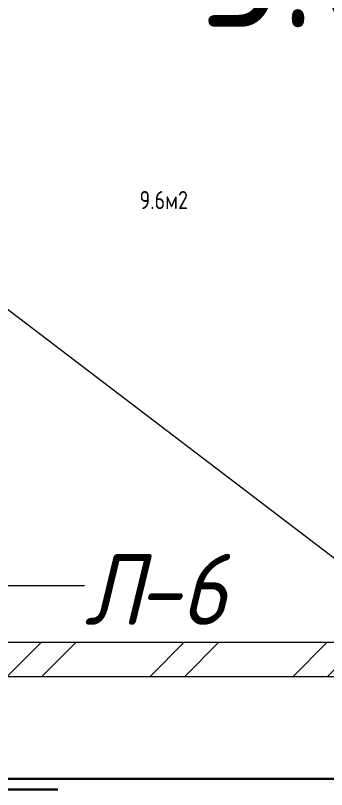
# Model space of a CAD drawing. Header units: millimetres. Extents: x -592259 to 288321, y -552984 to 293768.
# Drawn here: x 56545 to 57640, y -204965 to -202240 of the extents above; entities that cross this region are included whole.
import ezdxf

# ---------------------------------------------------------------- set-up
doc = ezdxf.new("R2010")
doc.units = ezdxf.units.MM
doc.linetypes.add('ADSK_Линия сетки', pattern=[2500, 2000, -250, 0, -250])
for name, color, linetype, lineweight in [('0.3) ПГП 6 вып', 4, 'Continuous', 30), ('4) Штукатурка', 6, 'Continuous', 30), ('4.6) Швы', 6, 'Continuous', 30), ('A-AREA-____-IDEN', 250, 'Continuous', 9), ('A-DETL-____-OTLN', 250, 'Continuous', 5), ('A-DOOR-____-IDEN', 250, 'Continuous', 9), ('A-WALL-____-MCUT', 250, 'Continuous', 13), ('A-WALL-____-PATT', 250, 'Continuous', 13), ('S-GRID-____-OTLN', 250, 'Continuous', 9)]:
    doc.layers.add(name, color=color, linetype=linetype, lineweight=lineweight)
doc.styles.add('ISOCPEUR_1', font='isocpeur.ttf', dxfattribs={"width": 0.9, "height": 250})
doc.styles.add('ISOCPEUR_I', font='isocpeui.ttf', dxfattribs={"width": 0.9, "height": 12.5})
doc.styles.add('А3', font='ГОСТ тип А.ttf')

msp = doc.modelspace()

# ---------------------------------------------------------------- hatches: boundary and pattern name
at = {"layer": 'A-WALL-____-PATT', "lineweight": 15, "true_color": 0x000000}
h = msp.add_hatch(dxfattribs=at)
h.set_pattern_fill('FP_2', color=18, style=0, pattern_type=2)
h.set_pattern_definition([(45, (-3188.22, -259241.4), (-251.4472, 251.4472), []), (45, (-3188.22, -258860.4), (-251.4472, 251.4472), [])])
h.paths.add_polyline_path([(58110.9123, -204566.3886), (58476.7763, -204566.3886), (58476.7763, -204446.3886), (56061.7544, -204446.3886), (56061.7763, -204566.3874), (58109.3968, -204566.3886)])

# ---------------------------------------------------------------- linework, layer by layer
at = {"layer": '4) Штукатурка'}
msp.add_line((65776.1425, -204927.5226), (50060.3055, -204927.5226), dxfattribs=at)
at = {"layer": '4.6) Швы'}
msp.add_lwpolyline([(55449.7397, -204964.7264), (56693.5441, -204964.7264)], dxfattribs=at)
at = {"layer": 'A-DETL-____-OTLN', "color": 18, "lineweight": 9, "true_color": 0x000000}
msp.add_line((54921.8153, -202061.3886), (58056.7763, -204446.3886), dxfattribs=at)
at = {"layer": 'A-DOOR-____-IDEN', "color": 18, "true_color": 0x000000}
msp.add_line((56436.7768, -204246.3886), (56787.2057, -204246.3886), dxfattribs=at)
at = {"layer": 'A-WALL-____-MCUT', "color": 18, "lineweight": 15, "true_color": 0x000000}
for p, q in [((56061.7544, -204446.3886), (58013.7763, -204446.3886)), ((56061.7544, -204566.3886), (58476.7763, -204566.3886))]:
    msp.add_line(p, q, dxfattribs=at)
at = {"layer": 'S-GRID-____-OTLN', "color": 18, "linetype": 'ADSK_Линия сетки', "true_color": 0x000000}
msp.add_line((-6757.7749, -204566.3886), (70471.963, -204566.3886), dxfattribs=at)

# ---------------------------------------------------------------- texts
at = {"layer": '0.3) ПГП 6 вып', "insert": (56981.0944, -202858.1255), "char_height": 63.81659, "attachment_point": 1, "style": 'А3'}
msp.add_mtext_dynamic_manual_height_columns('9.6м2', width=1367.025343, gutter_width=319.083, heights=[0], dxfattribs=at)
at = {"layer": 'A-AREA-____-IDEN', "color": 18, "true_color": 0x000000, "insert": (57194.5546, -201831.7438), "char_height": 450, "width": 609.2825, "attachment_point": 1, "style": 'ISOCPEUR_1'}
msp.add_mtext('3.013', dxfattribs=at)
at = {"layer": 'A-DOOR-____-IDEN', "color": 18, "true_color": 0x000000, "char_height": 250, "attachment_point": 1, "style": 'ISOCPEUR_I'}
for s, insert, width in [('\\fISOCPEUR|b0|i1|c204|p34|;\\W.9;Л', (56787.2057, -204135.0344), 223.670812), ('-6', (56971.7525, -204135.0344), 404.0505)]:
    msp.add_mtext(s, dxfattribs=dict(at, insert=insert, width=width))

doc.saveas('drawing.dxf')
